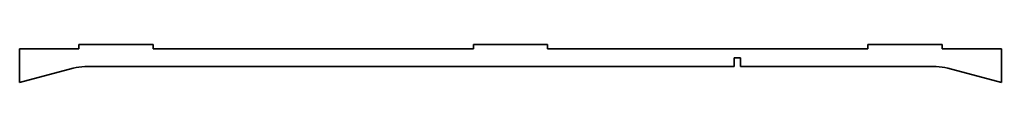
# Model space of a CAD drawing. Header units: inches. Extents: x 0 to 663, y 0 to 26.
import ezdxf

# ---------------------------------------------------------------- set-up
doc = ezdxf.new("R2010")
doc.units = ezdxf.units.IN
doc.header["$MEASUREMENT"] = 0
doc.layers.add('Visible (ANSI)', color=7, linetype='Continuous', lineweight=35)

# ---------------------------------------------------------------- blocks, each defined once
blk = doc.blocks.new('3DOF250-V003-CARTH01_Chapa Mesa y Acopladores_3DOF250-V003-CARTH01')
at = {"layer": 'Visible (ANSI)'}
for p, q in [((-331.25, 9.86), (-331.25, -12.86)), ((-291.25, 9.86), (-331.25, 9.86)), ((-291.25, 12.86), (-291.25, 9.86)), ((-241.25, 12.86), (-291.25, 12.86)), ((-241.25, 9.86), (-241.25, 12.86)), ((-25, 9.86), (-241.25, 9.86)), ((-25, 12.86), (-25, 9.86)), ((25, 12.86), (-25, 12.86)), ((25, 9.86), (25, 12.86)), ((241.25, 9.86), (25, 9.86)), ((241.25, 12.86), (241.25, 9.86)), ((291.25, 12.86), (241.25, 12.86)), ((291.25, 9.86), (291.25, 12.86)), ((331.25, 9.86), (291.25, 9.86)), ((331.25, -12.86), (331.25, 9.86)), ((150.91, -2.14), (150.91, 3.86)), ((150.91, 3.86), (155.11, 3.86)), ((155.11, 3.86), (155.11, -2.14)), ((-331.25, -12.86), (-295.06, -3.16)), ((-287.3, -2.14), (150.91, -2.14)), ((155.11, -2.14), (287.3, -2.14)), ((295.06, -3.16), (331.25, -12.86))]:
    blk.add_line(p, q, dxfattribs=at)
for centre, start, end in [((-287.3, -32.14), 90, 105), ((287.3, -32.14), 75, 90)]:
    blk.add_arc(centre, 30, start, end, dxfattribs=at)

msp = doc.modelspace()

# ---------------------------------------------------------------- block references
msp.add_blockref('3DOF250-V003-CARTH01_Chapa Mesa y Acopladores_3DOF250-V003-CARTH01', (331.25, 12.86))

doc.saveas('drawing.dxf')
